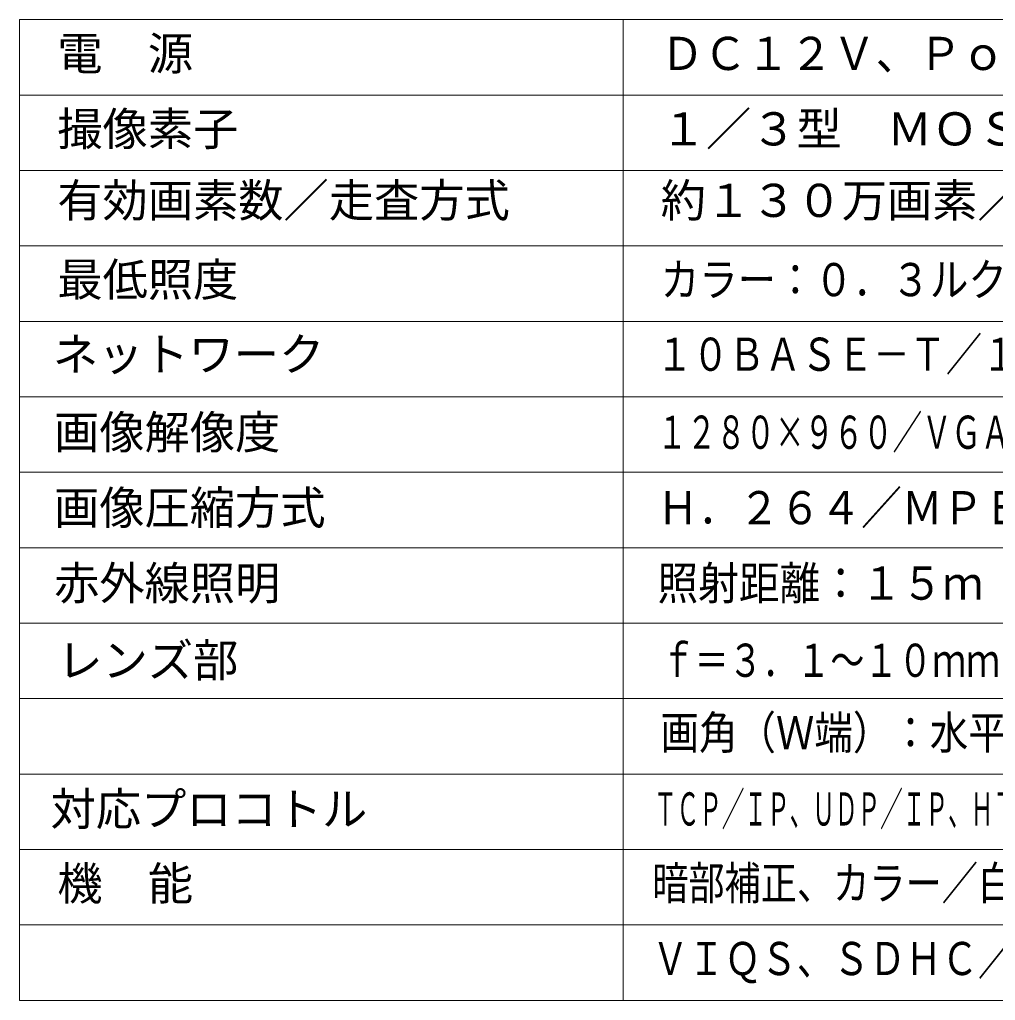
# Model space of a CAD drawing. Units: millimetres, scale not verified. Extents: x -62 to 63, y -57 to 57.
# Drawn here: x -62.5 to 2.2, y -56.6 to 8.4 of the extents above; entities that cross this region are included whole.
import ezdxf
from ezdxf.enums import TextEntityAlignment as Align

# ---------------------------------------------------------------- set-up
doc = ezdxf.new("R2010")
doc.units = ezdxf.units.MM
doc.header["$LTSCALE"] = 0.125
doc.layers.add('0-2_WAKU', color=1, linetype='Continuous', lineweight=18)
doc.layers.add('0-3_MOJI1', color=7, linetype='Continuous')
doc.styles.add('ＭＳ ゴシック', font='')
doc.styles.get('ＭＳ ゴシック').set_extended_font_data('MS Gothic')

msp = doc.modelspace()

# ---------------------------------------------------------------- linework, layer by layer
at = {"layer": '0-2_WAKU', "color": 4}
for p, q in [((-62.4846, 8.3564), (62.5154, 8.3564)), ((-62.4846, 8.3564), (-62.4846, -56.6436)), ((-22.4846, 8.3564), (-22.4846, -56.6436)), ((62.5154, -56.6436), (-62.4846, -56.6436))]:
    msp.add_line(p, q, dxfattribs=at)
at = {"layer": '0-2_WAKU'}
for p, q in [((-62.4846, 3.3564), (62.5154, 3.3564)), ((-62.4846, -1.6436), (62.5154, -1.6436)), ((-62.4846, -6.6436), (62.5154, -6.6436)), ((-62.4846, -11.6436), (62.5154, -11.6436)), ((-62.4846, -16.6436), (62.5154, -16.6436)), ((-62.4846, -21.6436), (62.5154, -21.6436)), ((-62.4846, -26.6436), (62.5154, -26.6436)), ((-62.4846, -31.6436), (62.5154, -31.6436)), ((-62.4846, -36.6436), (62.5154, -36.6436)), ((-62.4846, -41.6436), (62.5154, -41.6436)), ((62.5154, -46.6436), (-62.4846, -46.6436)), ((62.5154, -51.6436), (-62.4846, -51.6436))]:
    msp.add_line(p, q, dxfattribs=at)

# ---------------------------------------------------------------- texts
at = {"layer": '0-3_MOJI1', "style": 'ＭＳ ゴシック'}
for s, p in [('電\u3000源', (-59.9846, 4.3564)), ('撮像素子', (-59.9846, -0.6436)), ('１／３型\u3000ＭＯＳセンサー', (-19.9846, -0.6436)), ('有効画素数／走査方式', (-59.9846, -5.3837)), ('約１３０万画素／プログレッシブ', (-19.9846, -5.3837)), ('最低照度', (-59.9846, -10.6346)), ('ネットワーク', (-60.2779, -15.5792)), ('画像解像度', (-60.1991, -20.7487)), ('画像圧縮方式', (-60.1991, -25.7487)), ('赤外線照明', (-60.1991, -30.7487)), ('レンズ部', (-59.9846, -35.8612)), ('対応プロコトル', (-60.4331, -45.7167)), ('機\u3000能', (-59.9846, -50.6561))]:
    msp.add_text(s, height=2.199, dxfattribs=at).set_placement(p, align=Align.BOTTOM_LEFT)
for s, width, p in [('ＤＣ１２Ｖ、ＰｏＥ（ＩＥＥＥ８０２．３ａｆ準拠）', 0.95, (-19.9846, 4.3564)), ('カラー：０．３ルクス／白黒：０．０５ルクス（Ｆ１．３）', 0.85, (-19.9846, -10.6346)), ('１０ＢＡＳＥ－Ｔ／１００ＢＡＳＥ－ＴＸ、ＲＪ４５コネクター', 0.8, (-20.2779, -15.5792)), ('１２８０×９６０／ＶＧＡ（６４０×４８０）／ＱＶＧＡ（３２０×２４０）', 0.65, (-20.1991, -20.7487)), ('Ｈ．２６４／ＭＰＥＧ－４／ＪＰＥＧ', 0.9, (-20.1991, -25.7487)), ('照射距離：１５ｍ', 0.9, (-20.1991, -30.7487)), ('ｆ＝３．１～１０ｍｍ（電動式３．２倍バリフォーカル／２倍ＥＸ）', 0.75, (-19.9846, -35.8612)), ('画角（Ｗ端）：水平／９０．６°、垂直／６６．９°', 0.85, (-19.9956, -40.6547)), ('ＴＣＰ／ＩＰ、ＵＤＰ／ＩＰ、ＨＴＴＰ、ＲＴＰ、ＦＴＰ、ＳＭＴＰ、ＤＮＳ、ＮＴＰ、ＳＮＭＰ', 0.5, (-20.4331, -45.7167)), ('暗部補正、カラー／白黒切換、顔検出、ＶＭＤ（４エリア）、', 0.8, (-20.5528, -50.628)), ('ＶＩＱＳ、ＳＤＨＣ／ＳＤ対応、耐水性：ＩＰ６６', 0.8, (-20.5528, -55.628))]:
    msp.add_text(s, height=2.199, dxfattribs=dict(at, width=width)).set_placement(p, align=Align.BOTTOM_LEFT)

doc.saveas('drawing.dxf')
